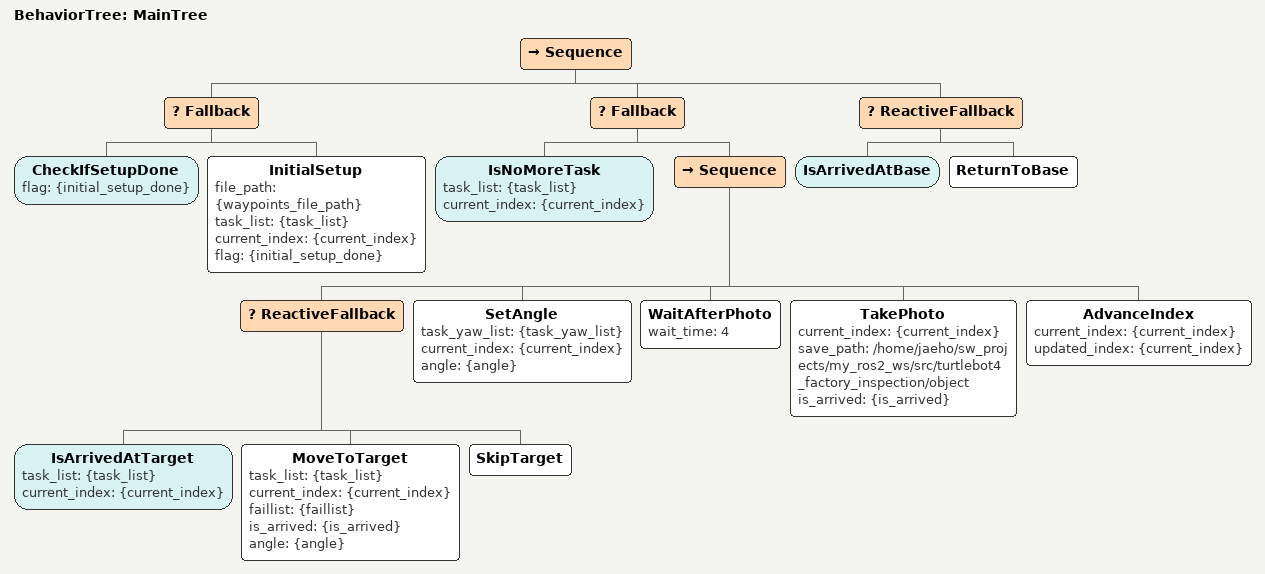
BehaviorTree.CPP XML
<?xml version="1.0" encoding="UTF-8"?>
<root BTCPP_format="4"
      main_tree_to_execute="MainTree">
  <BehaviorTree ID="MainTree">
    <Sequence>
      <Fallback>
        <CheckIfSetupDone flag="{initial_setup_done}"/>
        <InitialSetup
            file_path="{waypoints_file_path}"
            task_list="{task_list}"
            current_index="{current_index}"
            flag="{initial_setup_done}" />
      </Fallback>
      <Fallback>
        <IsNoMoreTask task_list="{task_list}" current_index="{current_index}"/>
        <Sequence>
          <ReactiveFallback>
            <IsArrivedAtTarget task_list="{task_list}" current_index="{current_index}"/>
            <MoveToTarget task_list="{task_list}" current_index="{current_index}" faillist="{faillist}" is_arrived="{is_arrived}" angle="{angle}"/>
            <SkipTarget/>
          </ReactiveFallback>
          <SetAngle task_yaw_list="{task_yaw_list}" current_index="{current_index}" angle="{angle}"/>
          <WaitAfterPhoto wait_time="4"/>
          <TakePhoto current_index="{current_index}" save_path="/home/jaeho/sw_projects/my_ros2_ws/src/turtlebot4_factory_inspection/object" is_arrived="{is_arrived}"/>
          <AdvanceIndex current_index="{current_index}" updated_index="{current_index}"/>
        </Sequence>
      </Fallback>
      <ReactiveFallback>
        <IsArrivedAtBase/>
        <ReturnToBase/>
      </ReactiveFallback>
    </Sequence>
  </BehaviorTree>

</root>
